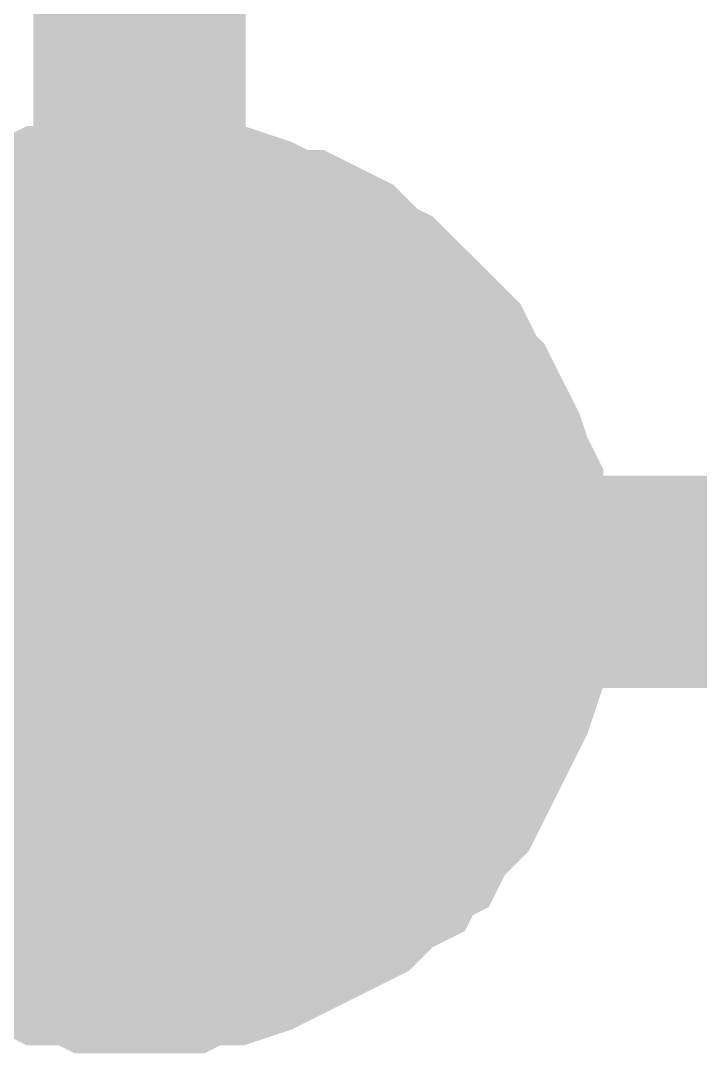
# Model space of a CAD drawing. Header units: inches. Extents: x 0 to 22.3, y 0 to 15.7.
# Drawn here: x 3.9934 to 4.0312, y 3.874 to 3.9315 of the extents above; entities that cross this region are included whole.
import ezdxf

# ---------------------------------------------------------------- set-up
doc = ezdxf.new("R2010")
doc.units = ezdxf.units.IN
doc.header["$MEASUREMENT"] = 0
doc.layers.add('Sheet', color=255, linetype='Continuous')

msp = doc.modelspace()

# ---------------------------------------------------------------- linework, layer by layer
at = {"layer": 'Sheet'}
for points in [[(3.230423, 3.900248, 0.0118, 0.0118, 0), (4.000014, 3.900248, 0.0118, 0.0118, 0), (4.000014, 4.000141, 0.0118, 0.0118, 0)], [(3.987195, 3.915718, 0.0118, 0.0118, 0), (3.988079, 3.91616, 0.0118, 0.0118, 0), (3.988963, 3.916602, 0.0118, 0.0118, 0), (3.989847, 3.917486, 0.0118, 0.0118, 0), (3.990289, 3.917928, 0.0118, 0.0118, 0), (3.991173, 3.91837, 0.0118, 0.0118, 0), (3.992057, 3.91837, 0.0118, 0.0118, 0), (3.992941, 3.918812, 0.0118, 0.0118, 0), (3.994267, 3.919254, 0.0118, 0.0118, 0), (3.995151, 3.919696, 0.0118, 0.0118, 0), (3.996036, 3.919696, 0.0118, 0.0118, 0), (3.99692, 3.919696, 0.0118, 0.0118, 0), (3.997804, 3.920138, 0.0118, 0.0118, 0), (3.99913, 3.920138, 0.0118, 0.0118, 0), (4.000014, 3.920138, 0.0118, 0.0118, 0)], [(3.987195, 3.915718, 0.0118, 0.0118, 0), (3.988079, 3.91616, 0.0118, 0.0118, 0), (3.988963, 3.916602, 0.0118, 0.0118, 0), (3.989847, 3.917486, 0.0118, 0.0118, 0), (3.990289, 3.917928, 0.0118, 0.0118, 0), (3.991173, 3.91837, 0.0118, 0.0118, 0), (3.992057, 3.91837, 0.0118, 0.0118, 0), (3.992941, 3.918812, 0.0118, 0.0118, 0), (3.994267, 3.919254, 0.0118, 0.0118, 0), (3.995151, 3.919696, 0.0118, 0.0118, 0), (3.996036, 3.919696, 0.0118, 0.0118, 0), (3.99692, 3.919696, 0.0118, 0.0118, 0), (3.997804, 3.920138, 0.0118, 0.0118, 0), (3.99913, 3.920138, 0.0118, 0.0118, 0), (4.000014, 3.920138, 0.0118, 0.0118, 0)], [(3.987195, 3.915718, 0.0118, 0.0118, 0), (3.988079, 3.91616, 0.0118, 0.0118, 0), (3.988963, 3.916602, 0.0118, 0.0118, 0), (3.989847, 3.917486, 0.0118, 0.0118, 0), (3.990289, 3.917928, 0.0118, 0.0118, 0), (3.991173, 3.91837, 0.0118, 0.0118, 0), (3.992057, 3.91837, 0.0118, 0.0118, 0), (3.992941, 3.918812, 0.0118, 0.0118, 0), (3.994267, 3.919254, 0.0118, 0.0118, 0), (3.995151, 3.919696, 0.0118, 0.0118, 0), (3.996036, 3.919696, 0.0118, 0.0118, 0), (3.99692, 3.919696, 0.0118, 0.0118, 0), (3.997804, 3.920138, 0.0118, 0.0118, 0), (3.99913, 3.920138, 0.0118, 0.0118, 0), (4.000014, 3.920138, 0.0118, 0.0118, 0)], [(3.987195, 3.915718, 0.0118, 0.0118, 0), (3.988079, 3.91616, 0.0118, 0.0118, 0), (3.988963, 3.916602, 0.0118, 0.0118, 0), (3.989847, 3.917486, 0.0118, 0.0118, 0), (3.990289, 3.917928, 0.0118, 0.0118, 0), (3.991173, 3.91837, 0.0118, 0.0118, 0), (3.992057, 3.91837, 0.0118, 0.0118, 0), (3.992941, 3.918812, 0.0118, 0.0118, 0), (3.994267, 3.919254, 0.0118, 0.0118, 0), (3.995151, 3.919696, 0.0118, 0.0118, 0), (3.996036, 3.919696, 0.0118, 0.0118, 0), (3.99692, 3.919696, 0.0118, 0.0118, 0), (3.997804, 3.920138, 0.0118, 0.0118, 0), (3.99913, 3.920138, 0.0118, 0.0118, 0), (4.000014, 3.920138, 0.0118, 0.0118, 0)], [(4.000014, 3.920138, 0.0118, 0.0118, 0), (4.000014, 3.920138, 0.0118, 0.0118, 0)], [(4.000014, 3.920138, 0.0118, 0.0118, 0), (4.000898, 3.920138, 0.0118, 0.0118, 0), (4.002224, 3.920138, 0.0118, 0.0118, 0), (4.003108, 3.919696, 0.0118, 0.0118, 0), (4.003992, 3.919696, 0.0118, 0.0118, 0), (4.004876, 3.919696, 0.0118, 0.0118, 0), (4.006202, 3.919254, 0.0118, 0.0118, 0), (4.007087, 3.918812, 0.0118, 0.0118, 0), (4.007971, 3.91837, 0.0118, 0.0118, 0), (4.008855, 3.91837, 0.0118, 0.0118, 0), (4.009739, 3.917928, 0.0118, 0.0118, 0), (4.010623, 3.917486, 0.0118, 0.0118, 0), (4.011507, 3.916602, 0.0118, 0.0118, 0), (4.011949, 3.91616, 0.0118, 0.0118, 0), (4.012833, 3.915718, 0.0118, 0.0118, 0), (4.013717, 3.914834, 0.0118, 0.0118, 0), (4.014159, 3.914392, 0.0118, 0.0118, 0), (4.015043, 3.913508, 0.0118, 0.0118, 0), (4.015485, 3.913066, 0.0118, 0.0118, 0), (4.016369, 3.912182, 0.0118, 0.0118, 0), (4.016811, 3.911298, 0.0118, 0.0118, 0), (4.017253, 3.910414, 0.0118, 0.0118, 0), (4.017695, 3.909972, 0.0118, 0.0118, 0), (4.018137, 3.909088, 0.0118, 0.0118, 0), (4.01858, 3.908204, 0.0118, 0.0118, 0), (4.019022, 3.90732, 0.0118, 0.0118, 0), (4.019464, 3.905994, 0.0118, 0.0118, 0), (4.019906, 3.90511, 0.0118, 0.0118, 0), (4.019906, 3.904226, 0.0118, 0.0118, 0), (4.019906, 3.903342, 0.0118, 0.0118, 0), (4.020348, 3.902458, 0.0118, 0.0118, 0), (4.020348, 3.901132, 0.0118, 0.0118, 0), (4.020348, 3.900248, 0.0118, 0.0118, 0)], [(4.000014, 3.920138, 0.0118, 0.0118, 0), (4.000014, 3.920138, 0.0118, 0.0118, 0)], [(4.000014, 3.920138, 0.0118, 0.0118, 0), (4.000898, 3.920138, 0.0118, 0.0118, 0), (4.002224, 3.920138, 0.0118, 0.0118, 0), (4.003108, 3.919696, 0.0118, 0.0118, 0), (4.003992, 3.919696, 0.0118, 0.0118, 0), (4.004876, 3.919696, 0.0118, 0.0118, 0), (4.006202, 3.919254, 0.0118, 0.0118, 0), (4.007087, 3.918812, 0.0118, 0.0118, 0), (4.007971, 3.91837, 0.0118, 0.0118, 0), (4.008855, 3.91837, 0.0118, 0.0118, 0), (4.009739, 3.917928, 0.0118, 0.0118, 0), (4.010623, 3.917486, 0.0118, 0.0118, 0), (4.011507, 3.916602, 0.0118, 0.0118, 0), (4.011949, 3.91616, 0.0118, 0.0118, 0), (4.012833, 3.915718, 0.0118, 0.0118, 0), (4.013717, 3.914834, 0.0118, 0.0118, 0), (4.014159, 3.914392, 0.0118, 0.0118, 0), (4.015043, 3.913508, 0.0118, 0.0118, 0), (4.015485, 3.913066, 0.0118, 0.0118, 0), (4.016369, 3.912182, 0.0118, 0.0118, 0), (4.016811, 3.911298, 0.0118, 0.0118, 0), (4.017253, 3.910414, 0.0118, 0.0118, 0), (4.017695, 3.909972, 0.0118, 0.0118, 0), (4.018137, 3.909088, 0.0118, 0.0118, 0), (4.01858, 3.908204, 0.0118, 0.0118, 0), (4.019022, 3.90732, 0.0118, 0.0118, 0), (4.019464, 3.905994, 0.0118, 0.0118, 0), (4.019906, 3.90511, 0.0118, 0.0118, 0), (4.019906, 3.904226, 0.0118, 0.0118, 0), (4.019906, 3.903342, 0.0118, 0.0118, 0), (4.020348, 3.902458, 0.0118, 0.0118, 0), (4.020348, 3.901132, 0.0118, 0.0118, 0), (4.020348, 3.900248, 0.0118, 0.0118, 0)], [(4.000014, 3.920138, 0.0118, 0.0118, 0), (4.000014, 3.920138, 0.0118, 0.0118, 0)], [(4.000014, 3.920138, 0.0118, 0.0118, 0), (4.000898, 3.920138, 0.0118, 0.0118, 0), (4.002224, 3.920138, 0.0118, 0.0118, 0), (4.003108, 3.919696, 0.0118, 0.0118, 0), (4.003992, 3.919696, 0.0118, 0.0118, 0), (4.004876, 3.919696, 0.0118, 0.0118, 0), (4.006202, 3.919254, 0.0118, 0.0118, 0), (4.007087, 3.918812, 0.0118, 0.0118, 0), (4.007971, 3.91837, 0.0118, 0.0118, 0), (4.008855, 3.91837, 0.0118, 0.0118, 0), (4.009739, 3.917928, 0.0118, 0.0118, 0), (4.010623, 3.917486, 0.0118, 0.0118, 0), (4.011507, 3.916602, 0.0118, 0.0118, 0), (4.011949, 3.91616, 0.0118, 0.0118, 0), (4.012833, 3.915718, 0.0118, 0.0118, 0), (4.013717, 3.914834, 0.0118, 0.0118, 0), (4.014159, 3.914392, 0.0118, 0.0118, 0), (4.015043, 3.913508, 0.0118, 0.0118, 0), (4.015485, 3.913066, 0.0118, 0.0118, 0), (4.016369, 3.912182, 0.0118, 0.0118, 0), (4.016811, 3.911298, 0.0118, 0.0118, 0), (4.017253, 3.910414, 0.0118, 0.0118, 0), (4.017695, 3.909972, 0.0118, 0.0118, 0), (4.018137, 3.909088, 0.0118, 0.0118, 0), (4.01858, 3.908204, 0.0118, 0.0118, 0), (4.019022, 3.90732, 0.0118, 0.0118, 0), (4.019464, 3.905994, 0.0118, 0.0118, 0), (4.019906, 3.90511, 0.0118, 0.0118, 0), (4.019906, 3.904226, 0.0118, 0.0118, 0), (4.019906, 3.903342, 0.0118, 0.0118, 0), (4.020348, 3.902458, 0.0118, 0.0118, 0), (4.020348, 3.901132, 0.0118, 0.0118, 0), (4.020348, 3.900248, 0.0118, 0.0118, 0)], [(4.000014, 3.920138, 0.0118, 0.0118, 0), (4.000014, 3.920138, 0.0118, 0.0118, 0)], [(4.000014, 3.920138, 0.0118, 0.0118, 0), (4.000898, 3.920138, 0.0118, 0.0118, 0), (4.002224, 3.920138, 0.0118, 0.0118, 0), (4.003108, 3.919696, 0.0118, 0.0118, 0), (4.003992, 3.919696, 0.0118, 0.0118, 0), (4.004876, 3.919696, 0.0118, 0.0118, 0), (4.006202, 3.919254, 0.0118, 0.0118, 0), (4.007087, 3.918812, 0.0118, 0.0118, 0), (4.007971, 3.91837, 0.0118, 0.0118, 0), (4.008855, 3.91837, 0.0118, 0.0118, 0), (4.009739, 3.917928, 0.0118, 0.0118, 0), (4.010623, 3.917486, 0.0118, 0.0118, 0), (4.011507, 3.916602, 0.0118, 0.0118, 0), (4.011949, 3.91616, 0.0118, 0.0118, 0), (4.012833, 3.915718, 0.0118, 0.0118, 0), (4.013717, 3.914834, 0.0118, 0.0118, 0), (4.014159, 3.914392, 0.0118, 0.0118, 0), (4.015043, 3.913508, 0.0118, 0.0118, 0), (4.015485, 3.913066, 0.0118, 0.0118, 0), (4.016369, 3.912182, 0.0118, 0.0118, 0), (4.016811, 3.911298, 0.0118, 0.0118, 0), (4.017253, 3.910414, 0.0118, 0.0118, 0), (4.017695, 3.909972, 0.0118, 0.0118, 0), (4.018137, 3.909088, 0.0118, 0.0118, 0), (4.01858, 3.908204, 0.0118, 0.0118, 0), (4.019022, 3.90732, 0.0118, 0.0118, 0), (4.019464, 3.905994, 0.0118, 0.0118, 0), (4.019906, 3.90511, 0.0118, 0.0118, 0), (4.019906, 3.904226, 0.0118, 0.0118, 0), (4.019906, 3.903342, 0.0118, 0.0118, 0), (4.020348, 3.902458, 0.0118, 0.0118, 0), (4.020348, 3.901132, 0.0118, 0.0118, 0), (4.020348, 3.900248, 0.0118, 0.0118, 0)], [(3.991173, 3.91837, 0.0039, 0.0039, 0), (3.992057, 3.91837, 0.0039, 0.0039, 0), (3.992941, 3.918812, 0.0039, 0.0039, 0), (3.994267, 3.919254, 0.0039, 0.0039, 0), (3.995151, 3.919696, 0.0039, 0.0039, 0), (3.996036, 3.919696, 0.0039, 0.0039, 0), (3.99692, 3.919696, 0.0039, 0.0039, 0), (3.997804, 3.920138, 0.0039, 0.0039, 0), (3.99913, 3.920138, 0.0039, 0.0039, 0), (4.000014, 3.920138, 0.0039, 0.0039, 0)], [(3.991173, 3.91837, 0.0039, 0.0039, 0), (3.992057, 3.91837, 0.0039, 0.0039, 0), (3.992941, 3.918812, 0.0039, 0.0039, 0), (3.994267, 3.919254, 0.0039, 0.0039, 0), (3.995151, 3.919696, 0.0039, 0.0039, 0), (3.996036, 3.919696, 0.0039, 0.0039, 0), (3.99692, 3.919696, 0.0039, 0.0039, 0), (3.997804, 3.920138, 0.0039, 0.0039, 0), (3.99913, 3.920138, 0.0039, 0.0039, 0), (4.000014, 3.920138, 0.0039, 0.0039, 0)], [(3.991173, 3.91837, 0.0039, 0.0039, 0), (3.992057, 3.91837, 0.0039, 0.0039, 0), (3.992941, 3.918812, 0.0039, 0.0039, 0), (3.994267, 3.919254, 0.0039, 0.0039, 0), (3.995151, 3.919696, 0.0039, 0.0039, 0), (3.996036, 3.919696, 0.0039, 0.0039, 0), (3.99692, 3.919696, 0.0039, 0.0039, 0), (3.997804, 3.920138, 0.0039, 0.0039, 0), (3.99913, 3.920138, 0.0039, 0.0039, 0), (4.000014, 3.920138, 0.0039, 0.0039, 0)], [(3.991173, 3.91837, 0.0039, 0.0039, 0), (3.992057, 3.91837, 0.0039, 0.0039, 0), (3.992941, 3.918812, 0.0039, 0.0039, 0), (3.994267, 3.919254, 0.0039, 0.0039, 0), (3.995151, 3.919696, 0.0039, 0.0039, 0), (3.996036, 3.919696, 0.0039, 0.0039, 0), (3.99692, 3.919696, 0.0039, 0.0039, 0), (3.997804, 3.920138, 0.0039, 0.0039, 0), (3.99913, 3.920138, 0.0039, 0.0039, 0), (4.000014, 3.920138, 0.0039, 0.0039, 0)], [(4.000014, 3.920138, 0.0039, 0.0039, 0), (4.000014, 3.920138, 0.0039, 0.0039, 0)], [(4.000014, 3.920138, 0.0039, 0.0039, 0), (4.000898, 3.920138, 0.0039, 0.0039, 0), (4.002224, 3.920138, 0.0039, 0.0039, 0), (4.003108, 3.919696, 0.0039, 0.0039, 0), (4.003992, 3.919696, 0.0039, 0.0039, 0), (4.004876, 3.919696, 0.0039, 0.0039, 0), (4.006202, 3.919254, 0.0039, 0.0039, 0), (4.007087, 3.918812, 0.0039, 0.0039, 0), (4.007971, 3.91837, 0.0039, 0.0039, 0), (4.008855, 3.91837, 0.0039, 0.0039, 0), (4.009739, 3.917928, 0.0039, 0.0039, 0), (4.010623, 3.917486, 0.0039, 0.0039, 0), (4.011507, 3.916602, 0.0039, 0.0039, 0), (4.011949, 3.91616, 0.0039, 0.0039, 0), (4.012833, 3.915718, 0.0039, 0.0039, 0), (4.013717, 3.914834, 0.0039, 0.0039, 0), (4.014159, 3.914392, 0.0039, 0.0039, 0), (4.015043, 3.913508, 0.0039, 0.0039, 0), (4.015485, 3.913066, 0.0039, 0.0039, 0), (4.016369, 3.912182, 0.0039, 0.0039, 0), (4.016811, 3.911298, 0.0039, 0.0039, 0), (4.017253, 3.910414, 0.0039, 0.0039, 0), (4.017695, 3.909972, 0.0039, 0.0039, 0), (4.018137, 3.909088, 0.0039, 0.0039, 0), (4.01858, 3.908204, 0.0039, 0.0039, 0), (4.019022, 3.90732, 0.0039, 0.0039, 0), (4.019464, 3.905994, 0.0039, 0.0039, 0), (4.019906, 3.90511, 0.0039, 0.0039, 0), (4.019906, 3.904226, 0.0039, 0.0039, 0), (4.019906, 3.903342, 0.0039, 0.0039, 0), (4.020348, 3.902458, 0.0039, 0.0039, 0), (4.020348, 3.901132, 0.0039, 0.0039, 0), (4.020348, 3.900248, 0.0039, 0.0039, 0)], [(4.000014, 3.920138, 0.0039, 0.0039, 0), (4.000014, 3.920138, 0.0039, 0.0039, 0)], [(4.000014, 3.920138, 0.0039, 0.0039, 0), (4.000898, 3.920138, 0.0039, 0.0039, 0), (4.002224, 3.920138, 0.0039, 0.0039, 0), (4.003108, 3.919696, 0.0039, 0.0039, 0), (4.003992, 3.919696, 0.0039, 0.0039, 0), (4.004876, 3.919696, 0.0039, 0.0039, 0), (4.006202, 3.919254, 0.0039, 0.0039, 0), (4.007087, 3.918812, 0.0039, 0.0039, 0), (4.007971, 3.91837, 0.0039, 0.0039, 0), (4.008855, 3.91837, 0.0039, 0.0039, 0), (4.009739, 3.917928, 0.0039, 0.0039, 0), (4.010623, 3.917486, 0.0039, 0.0039, 0), (4.011507, 3.916602, 0.0039, 0.0039, 0), (4.011949, 3.91616, 0.0039, 0.0039, 0), (4.012833, 3.915718, 0.0039, 0.0039, 0), (4.013717, 3.914834, 0.0039, 0.0039, 0), (4.014159, 3.914392, 0.0039, 0.0039, 0), (4.015043, 3.913508, 0.0039, 0.0039, 0), (4.015485, 3.913066, 0.0039, 0.0039, 0), (4.016369, 3.912182, 0.0039, 0.0039, 0), (4.016811, 3.911298, 0.0039, 0.0039, 0), (4.017253, 3.910414, 0.0039, 0.0039, 0), (4.017695, 3.909972, 0.0039, 0.0039, 0), (4.018137, 3.909088, 0.0039, 0.0039, 0), (4.01858, 3.908204, 0.0039, 0.0039, 0), (4.019022, 3.90732, 0.0039, 0.0039, 0), (4.019464, 3.905994, 0.0039, 0.0039, 0), (4.019906, 3.90511, 0.0039, 0.0039, 0), (4.019906, 3.904226, 0.0039, 0.0039, 0), (4.019906, 3.903342, 0.0039, 0.0039, 0), (4.020348, 3.902458, 0.0039, 0.0039, 0), (4.020348, 3.901132, 0.0039, 0.0039, 0), (4.020348, 3.900248, 0.0039, 0.0039, 0)], [(4.000014, 3.920138, 0.0039, 0.0039, 0), (4.000014, 3.920138, 0.0039, 0.0039, 0)], [(4.000014, 3.920138, 0.0039, 0.0039, 0), (4.000898, 3.920138, 0.0039, 0.0039, 0), (4.002224, 3.920138, 0.0039, 0.0039, 0), (4.003108, 3.919696, 0.0039, 0.0039, 0), (4.003992, 3.919696, 0.0039, 0.0039, 0), (4.004876, 3.919696, 0.0039, 0.0039, 0), (4.006202, 3.919254, 0.0039, 0.0039, 0), (4.007087, 3.918812, 0.0039, 0.0039, 0), (4.007971, 3.91837, 0.0039, 0.0039, 0), (4.008855, 3.91837, 0.0039, 0.0039, 0), (4.009739, 3.917928, 0.0039, 0.0039, 0), (4.010623, 3.917486, 0.0039, 0.0039, 0), (4.011507, 3.916602, 0.0039, 0.0039, 0), (4.011949, 3.91616, 0.0039, 0.0039, 0), (4.012833, 3.915718, 0.0039, 0.0039, 0), (4.013717, 3.914834, 0.0039, 0.0039, 0), (4.014159, 3.914392, 0.0039, 0.0039, 0), (4.015043, 3.913508, 0.0039, 0.0039, 0), (4.015485, 3.913066, 0.0039, 0.0039, 0), (4.016369, 3.912182, 0.0039, 0.0039, 0), (4.016811, 3.911298, 0.0039, 0.0039, 0), (4.017253, 3.910414, 0.0039, 0.0039, 0), (4.017695, 3.909972, 0.0039, 0.0039, 0), (4.018137, 3.909088, 0.0039, 0.0039, 0), (4.01858, 3.908204, 0.0039, 0.0039, 0), (4.019022, 3.90732, 0.0039, 0.0039, 0), (4.019464, 3.905994, 0.0039, 0.0039, 0), (4.019906, 3.90511, 0.0039, 0.0039, 0), (4.019906, 3.904226, 0.0039, 0.0039, 0), (4.019906, 3.903342, 0.0039, 0.0039, 0), (4.020348, 3.902458, 0.0039, 0.0039, 0), (4.020348, 3.901132, 0.0039, 0.0039, 0), (4.020348, 3.900248, 0.0039, 0.0039, 0)], [(4.000014, 3.920138, 0.0039, 0.0039, 0), (4.000014, 3.920138, 0.0039, 0.0039, 0)], [(4.000014, 3.920138, 0.0039, 0.0039, 0), (4.000898, 3.920138, 0.0039, 0.0039, 0), (4.002224, 3.920138, 0.0039, 0.0039, 0), (4.003108, 3.919696, 0.0039, 0.0039, 0), (4.003992, 3.919696, 0.0039, 0.0039, 0), (4.004876, 3.919696, 0.0039, 0.0039, 0), (4.006202, 3.919254, 0.0039, 0.0039, 0), (4.007087, 3.918812, 0.0039, 0.0039, 0), (4.007971, 3.91837, 0.0039, 0.0039, 0), (4.008855, 3.91837, 0.0039, 0.0039, 0), (4.009739, 3.917928, 0.0039, 0.0039, 0), (4.010623, 3.917486, 0.0039, 0.0039, 0), (4.011507, 3.916602, 0.0039, 0.0039, 0), (4.011949, 3.91616, 0.0039, 0.0039, 0), (4.012833, 3.915718, 0.0039, 0.0039, 0), (4.013717, 3.914834, 0.0039, 0.0039, 0), (4.014159, 3.914392, 0.0039, 0.0039, 0), (4.015043, 3.913508, 0.0039, 0.0039, 0), (4.015485, 3.913066, 0.0039, 0.0039, 0), (4.016369, 3.912182, 0.0039, 0.0039, 0), (4.016811, 3.911298, 0.0039, 0.0039, 0), (4.017253, 3.910414, 0.0039, 0.0039, 0), (4.017695, 3.909972, 0.0039, 0.0039, 0), (4.018137, 3.909088, 0.0039, 0.0039, 0), (4.01858, 3.908204, 0.0039, 0.0039, 0), (4.019022, 3.90732, 0.0039, 0.0039, 0), (4.019464, 3.905994, 0.0039, 0.0039, 0), (4.019906, 3.90511, 0.0039, 0.0039, 0), (4.019906, 3.904226, 0.0039, 0.0039, 0), (4.019906, 3.903342, 0.0039, 0.0039, 0), (4.020348, 3.902458, 0.0039, 0.0039, 0), (4.020348, 3.901132, 0.0039, 0.0039, 0), (4.020348, 3.900248, 0.0039, 0.0039, 0)], [(4.020348, 3.900248, 0.0118, 0.0118, 0), (4.020348, 3.899364, 0.0118, 0.0118, 0), (4.020348, 3.898038, 0.0118, 0.0118, 0), (4.019906, 3.897154, 0.0118, 0.0118, 0), (4.019906, 3.89627, 0.0118, 0.0118, 0), (4.019906, 3.895386, 0.0118, 0.0118, 0), (4.019464, 3.89406, 0.0118, 0.0118, 0), (4.019022, 3.893176, 0.0118, 0.0118, 0), (4.01858, 3.892292, 0.0118, 0.0118, 0), (4.018137, 3.891408, 0.0118, 0.0118, 0), (4.017695, 3.890524, 0.0118, 0.0118, 0), (4.017253, 3.88964, 0.0118, 0.0118, 0), (4.016811, 3.888756, 0.0118, 0.0118, 0), (4.016369, 3.888314, 0.0118, 0.0118, 0), (4.015485, 3.88743, 0.0118, 0.0118, 0), (4.015043, 3.886546, 0.0118, 0.0118, 0), (4.014159, 3.886104, 0.0118, 0.0118, 0), (4.013717, 3.88522, 0.0118, 0.0118, 0), (4.012833, 3.884778, 0.0118, 0.0118, 0), (4.011949, 3.883894, 0.0118, 0.0118, 0), (4.011507, 3.883452, 0.0118, 0.0118, 0), (4.010623, 3.88301, 0.0118, 0.0118, 0), (4.009739, 3.882568, 0.0118, 0.0118, 0), (4.008855, 3.882126, 0.0118, 0.0118, 0), (4.007971, 3.881684, 0.0118, 0.0118, 0), (4.007087, 3.881242, 0.0118, 0.0118, 0), (4.006202, 3.8808, 0.0118, 0.0118, 0), (4.004876, 3.880358, 0.0118, 0.0118, 0), (4.003992, 3.880358, 0.0118, 0.0118, 0), (4.003108, 3.880358, 0.0118, 0.0118, 0), (4.002224, 3.879916, 0.0118, 0.0118, 0), (4.000898, 3.879916, 0.0118, 0.0118, 0), (4.000014, 3.879916, 0.0118, 0.0118, 0)], [(4.000014, 3.900248, 0.0118, 0.0118, 0), (4.170199, 3.900248, 0.0118, 0.0118, 0)], [(4.020348, 3.900248, 0.0118, 0.0118, 0), (4.020348, 3.899364, 0.0118, 0.0118, 0), (4.020348, 3.898038, 0.0118, 0.0118, 0), (4.019906, 3.897154, 0.0118, 0.0118, 0), (4.019906, 3.89627, 0.0118, 0.0118, 0), (4.019906, 3.895386, 0.0118, 0.0118, 0), (4.019464, 3.89406, 0.0118, 0.0118, 0), (4.019022, 3.893176, 0.0118, 0.0118, 0), (4.01858, 3.892292, 0.0118, 0.0118, 0), (4.018137, 3.891408, 0.0118, 0.0118, 0), (4.017695, 3.890524, 0.0118, 0.0118, 0), (4.017253, 3.88964, 0.0118, 0.0118, 0), (4.016811, 3.888756, 0.0118, 0.0118, 0), (4.016369, 3.888314, 0.0118, 0.0118, 0), (4.015485, 3.88743, 0.0118, 0.0118, 0), (4.015043, 3.886546, 0.0118, 0.0118, 0), (4.014159, 3.886104, 0.0118, 0.0118, 0), (4.013717, 3.88522, 0.0118, 0.0118, 0), (4.012833, 3.884778, 0.0118, 0.0118, 0), (4.011949, 3.883894, 0.0118, 0.0118, 0), (4.011507, 3.883452, 0.0118, 0.0118, 0), (4.010623, 3.88301, 0.0118, 0.0118, 0), (4.009739, 3.882568, 0.0118, 0.0118, 0), (4.008855, 3.882126, 0.0118, 0.0118, 0), (4.007971, 3.881684, 0.0118, 0.0118, 0), (4.007087, 3.881242, 0.0118, 0.0118, 0), (4.006202, 3.8808, 0.0118, 0.0118, 0), (4.004876, 3.880358, 0.0118, 0.0118, 0), (4.003992, 3.880358, 0.0118, 0.0118, 0), (4.003108, 3.880358, 0.0118, 0.0118, 0), (4.002224, 3.879916, 0.0118, 0.0118, 0), (4.000898, 3.879916, 0.0118, 0.0118, 0), (4.000014, 3.879916, 0.0118, 0.0118, 0)], [(4.020348, 3.900248, 0.0118, 0.0118, 0), (4.020348, 3.899364, 0.0118, 0.0118, 0), (4.020348, 3.898038, 0.0118, 0.0118, 0), (4.019906, 3.897154, 0.0118, 0.0118, 0), (4.019906, 3.89627, 0.0118, 0.0118, 0), (4.019906, 3.895386, 0.0118, 0.0118, 0), (4.019464, 3.89406, 0.0118, 0.0118, 0), (4.019022, 3.893176, 0.0118, 0.0118, 0), (4.01858, 3.892292, 0.0118, 0.0118, 0), (4.018137, 3.891408, 0.0118, 0.0118, 0), (4.017695, 3.890524, 0.0118, 0.0118, 0), (4.017253, 3.88964, 0.0118, 0.0118, 0), (4.016811, 3.888756, 0.0118, 0.0118, 0), (4.016369, 3.888314, 0.0118, 0.0118, 0), (4.015485, 3.88743, 0.0118, 0.0118, 0), (4.015043, 3.886546, 0.0118, 0.0118, 0), (4.014159, 3.886104, 0.0118, 0.0118, 0), (4.013717, 3.88522, 0.0118, 0.0118, 0), (4.012833, 3.884778, 0.0118, 0.0118, 0), (4.011949, 3.883894, 0.0118, 0.0118, 0), (4.011507, 3.883452, 0.0118, 0.0118, 0), (4.010623, 3.88301, 0.0118, 0.0118, 0), (4.009739, 3.882568, 0.0118, 0.0118, 0), (4.008855, 3.882126, 0.0118, 0.0118, 0), (4.007971, 3.881684, 0.0118, 0.0118, 0), (4.007087, 3.881242, 0.0118, 0.0118, 0), (4.006202, 3.8808, 0.0118, 0.0118, 0), (4.004876, 3.880358, 0.0118, 0.0118, 0), (4.003992, 3.880358, 0.0118, 0.0118, 0), (4.003108, 3.880358, 0.0118, 0.0118, 0), (4.002224, 3.879916, 0.0118, 0.0118, 0), (4.000898, 3.879916, 0.0118, 0.0118, 0), (4.000014, 3.879916, 0.0118, 0.0118, 0)], [(4.020348, 3.900248, 0.0118, 0.0118, 0), (4.020348, 3.899364, 0.0118, 0.0118, 0), (4.020348, 3.898038, 0.0118, 0.0118, 0), (4.019906, 3.897154, 0.0118, 0.0118, 0), (4.019906, 3.89627, 0.0118, 0.0118, 0), (4.019906, 3.895386, 0.0118, 0.0118, 0), (4.019464, 3.89406, 0.0118, 0.0118, 0), (4.019022, 3.893176, 0.0118, 0.0118, 0), (4.01858, 3.892292, 0.0118, 0.0118, 0), (4.018137, 3.891408, 0.0118, 0.0118, 0), (4.017695, 3.890524, 0.0118, 0.0118, 0), (4.017253, 3.88964, 0.0118, 0.0118, 0), (4.016811, 3.888756, 0.0118, 0.0118, 0), (4.016369, 3.888314, 0.0118, 0.0118, 0), (4.015485, 3.88743, 0.0118, 0.0118, 0), (4.015043, 3.886546, 0.0118, 0.0118, 0), (4.014159, 3.886104, 0.0118, 0.0118, 0), (4.013717, 3.88522, 0.0118, 0.0118, 0), (4.012833, 3.884778, 0.0118, 0.0118, 0), (4.011949, 3.883894, 0.0118, 0.0118, 0), (4.011507, 3.883452, 0.0118, 0.0118, 0), (4.010623, 3.88301, 0.0118, 0.0118, 0), (4.009739, 3.882568, 0.0118, 0.0118, 0), (4.008855, 3.882126, 0.0118, 0.0118, 0), (4.007971, 3.881684, 0.0118, 0.0118, 0), (4.007087, 3.881242, 0.0118, 0.0118, 0), (4.006202, 3.8808, 0.0118, 0.0118, 0), (4.004876, 3.880358, 0.0118, 0.0118, 0), (4.003992, 3.880358, 0.0118, 0.0118, 0), (4.003108, 3.880358, 0.0118, 0.0118, 0), (4.002224, 3.879916, 0.0118, 0.0118, 0), (4.000898, 3.879916, 0.0118, 0.0118, 0), (4.000014, 3.879916, 0.0118, 0.0118, 0)], [(4.020348, 3.900248, 0.0118, 0.0118, 0), (4.020348, 3.900248, 0.0118, 0.0118, 0), (4.020348, 3.900248, 0.0118, 0.0118, 0), (4.020348, 3.900248, 0.0118, 0.0118, 0), (4.020348, 3.900248, 0.0118, 0.0118, 0), (4.020348, 3.900248, 0.0118, 0.0118, 0), (4.020348, 3.900248, 0.0118, 0.0118, 0), (4.020348, 3.900248, 0.0118, 0.0118, 0), (4.020348, 3.900248, 0.0118, 0.0118, 0), (4.020348, 3.900248, 0.0118, 0.0118, 0), (4.020348, 3.900248, 0.0118, 0.0118, 0), (4.020348, 3.900248, 0.0118, 0.0118, 0), (4.020348, 3.900248, 0.0118, 0.0118, 0), (4.020348, 3.900248, 0.0118, 0.0118, 0), (4.020348, 3.900248, 0.0118, 0.0118, 0), (4.020348, 3.900248, 0.0118, 0.0118, 0), (4.020348, 3.900248, 0.0118, 0.0118, 0), (4.020348, 3.900248, 0.0118, 0.0118, 0), (4.020348, 3.900248, 0.0118, 0.0118, 0), (4.020348, 3.900248, 0.0118, 0.0118, 0), (4.020348, 3.900248, 0.0118, 0.0118, 0), (4.020348, 3.900248, 0.0118, 0.0118, 0), (4.020348, 3.900248, 0.0118, 0.0118, 0), (4.020348, 3.900248, 0.0118, 0.0118, 0), (4.020348, 3.900248, 0.0118, 0.0118, 0), (4.020348, 3.900248, 0.0118, 0.0118, 0), (4.020348, 3.900248, 0.0118, 0.0118, 0), (4.020348, 3.900248, 0.0118, 0.0118, 0), (4.020348, 3.900248, 0.0118, 0.0118, 0), (4.020348, 3.900248, 0.0118, 0.0118, 0), (4.020348, 3.900248, 0.0118, 0.0118, 0), (4.020348, 3.900248, 0.0118, 0.0118, 0), (4.020348, 3.900248, 0.0118, 0.0118, 0)], [(4.020348, 3.900248, 0.0118, 0.0118, 0), (4.020348, 3.900248, 0.0118, 0.0118, 0)], [(4.020348, 3.900248, 0.0118, 0.0118, 0), (4.020348, 3.900248, 0.0118, 0.0118, 0), (4.020348, 3.900248, 0.0118, 0.0118, 0), (4.020348, 3.900248, 0.0118, 0.0118, 0), (4.020348, 3.900248, 0.0118, 0.0118, 0), (4.020348, 3.900248, 0.0118, 0.0118, 0), (4.020348, 3.900248, 0.0118, 0.0118, 0), (4.020348, 3.900248, 0.0118, 0.0118, 0), (4.020348, 3.900248, 0.0118, 0.0118, 0), (4.020348, 3.900248, 0.0118, 0.0118, 0), (4.020348, 3.900248, 0.0118, 0.0118, 0), (4.020348, 3.900248, 0.0118, 0.0118, 0), (4.020348, 3.900248, 0.0118, 0.0118, 0), (4.020348, 3.900248, 0.0118, 0.0118, 0), (4.020348, 3.900248, 0.0118, 0.0118, 0), (4.020348, 3.900248, 0.0118, 0.0118, 0), (4.020348, 3.900248, 0.0118, 0.0118, 0), (4.020348, 3.900248, 0.0118, 0.0118, 0), (4.020348, 3.900248, 0.0118, 0.0118, 0), (4.020348, 3.900248, 0.0118, 0.0118, 0), (4.020348, 3.900248, 0.0118, 0.0118, 0), (4.020348, 3.900248, 0.0118, 0.0118, 0), (4.020348, 3.900248, 0.0118, 0.0118, 0), (4.020348, 3.900248, 0.0118, 0.0118, 0), (4.020348, 3.900248, 0.0118, 0.0118, 0), (4.020348, 3.900248, 0.0118, 0.0118, 0), (4.020348, 3.900248, 0.0118, 0.0118, 0), (4.020348, 3.900248, 0.0118, 0.0118, 0), (4.020348, 3.900248, 0.0118, 0.0118, 0), (4.020348, 3.900248, 0.0118, 0.0118, 0), (4.020348, 3.900248, 0.0118, 0.0118, 0), (4.020348, 3.900248, 0.0118, 0.0118, 0), (4.020348, 3.900248, 0.0118, 0.0118, 0)], [(4.020348, 3.900248, 0.0118, 0.0118, 0), (4.020348, 3.900248, 0.0118, 0.0118, 0)], [(4.020348, 3.900248, 0.0118, 0.0118, 0), (4.020348, 3.900248, 0.0118, 0.0118, 0), (4.020348, 3.900248, 0.0118, 0.0118, 0), (4.020348, 3.900248, 0.0118, 0.0118, 0), (4.020348, 3.900248, 0.0118, 0.0118, 0), (4.020348, 3.900248, 0.0118, 0.0118, 0), (4.020348, 3.900248, 0.0118, 0.0118, 0), (4.020348, 3.900248, 0.0118, 0.0118, 0), (4.020348, 3.900248, 0.0118, 0.0118, 0), (4.020348, 3.900248, 0.0118, 0.0118, 0), (4.020348, 3.900248, 0.0118, 0.0118, 0), (4.020348, 3.900248, 0.0118, 0.0118, 0), (4.020348, 3.900248, 0.0118, 0.0118, 0), (4.020348, 3.900248, 0.0118, 0.0118, 0), (4.020348, 3.900248, 0.0118, 0.0118, 0), (4.020348, 3.900248, 0.0118, 0.0118, 0), (4.020348, 3.900248, 0.0118, 0.0118, 0), (4.020348, 3.900248, 0.0118, 0.0118, 0), (4.020348, 3.900248, 0.0118, 0.0118, 0), (4.020348, 3.900248, 0.0118, 0.0118, 0), (4.020348, 3.900248, 0.0118, 0.0118, 0), (4.020348, 3.900248, 0.0118, 0.0118, 0), (4.020348, 3.900248, 0.0118, 0.0118, 0), (4.020348, 3.900248, 0.0118, 0.0118, 0), (4.020348, 3.900248, 0.0118, 0.0118, 0), (4.020348, 3.900248, 0.0118, 0.0118, 0), (4.020348, 3.900248, 0.0118, 0.0118, 0), (4.020348, 3.900248, 0.0118, 0.0118, 0), (4.020348, 3.900248, 0.0118, 0.0118, 0), (4.020348, 3.900248, 0.0118, 0.0118, 0), (4.020348, 3.900248, 0.0118, 0.0118, 0), (4.020348, 3.900248, 0.0118, 0.0118, 0), (4.020348, 3.900248, 0.0118, 0.0118, 0)], [(4.020348, 3.900248, 0.0118, 0.0118, 0), (4.020348, 3.900248, 0.0118, 0.0118, 0)], [(4.020348, 3.900248, 0.0118, 0.0118, 0), (4.020348, 3.900248, 0.0118, 0.0118, 0), (4.020348, 3.900248, 0.0118, 0.0118, 0), (4.020348, 3.900248, 0.0118, 0.0118, 0), (4.020348, 3.900248, 0.0118, 0.0118, 0), (4.020348, 3.900248, 0.0118, 0.0118, 0), (4.020348, 3.900248, 0.0118, 0.0118, 0), (4.020348, 3.900248, 0.0118, 0.0118, 0), (4.020348, 3.900248, 0.0118, 0.0118, 0), (4.020348, 3.900248, 0.0118, 0.0118, 0), (4.020348, 3.900248, 0.0118, 0.0118, 0), (4.020348, 3.900248, 0.0118, 0.0118, 0), (4.020348, 3.900248, 0.0118, 0.0118, 0), (4.020348, 3.900248, 0.0118, 0.0118, 0), (4.020348, 3.900248, 0.0118, 0.0118, 0), (4.020348, 3.900248, 0.0118, 0.0118, 0), (4.020348, 3.900248, 0.0118, 0.0118, 0), (4.020348, 3.900248, 0.0118, 0.0118, 0), (4.020348, 3.900248, 0.0118, 0.0118, 0), (4.020348, 3.900248, 0.0118, 0.0118, 0), (4.020348, 3.900248, 0.0118, 0.0118, 0), (4.020348, 3.900248, 0.0118, 0.0118, 0), (4.020348, 3.900248, 0.0118, 0.0118, 0), (4.020348, 3.900248, 0.0118, 0.0118, 0), (4.020348, 3.900248, 0.0118, 0.0118, 0), (4.020348, 3.900248, 0.0118, 0.0118, 0), (4.020348, 3.900248, 0.0118, 0.0118, 0), (4.020348, 3.900248, 0.0118, 0.0118, 0), (4.020348, 3.900248, 0.0118, 0.0118, 0), (4.020348, 3.900248, 0.0118, 0.0118, 0), (4.020348, 3.900248, 0.0118, 0.0118, 0), (4.020348, 3.900248, 0.0118, 0.0118, 0), (4.020348, 3.900248, 0.0118, 0.0118, 0)], [(4.020348, 3.900248, 0.0118, 0.0118, 0), (4.020348, 3.900248, 0.0118, 0.0118, 0)], [(4.020348, 3.900248, 0.0039, 0.0039, 0), (4.020348, 3.899364, 0.0039, 0.0039, 0), (4.020348, 3.898038, 0.0039, 0.0039, 0), (4.019906, 3.897154, 0.0039, 0.0039, 0), (4.019906, 3.89627, 0.0039, 0.0039, 0), (4.019906, 3.895386, 0.0039, 0.0039, 0), (4.019464, 3.89406, 0.0039, 0.0039, 0), (4.019022, 3.893176, 0.0039, 0.0039, 0), (4.01858, 3.892292, 0.0039, 0.0039, 0), (4.018137, 3.891408, 0.0039, 0.0039, 0), (4.017695, 3.890524, 0.0039, 0.0039, 0), (4.017253, 3.88964, 0.0039, 0.0039, 0), (4.016811, 3.888756, 0.0039, 0.0039, 0), (4.016369, 3.888314, 0.0039, 0.0039, 0), (4.015485, 3.88743, 0.0039, 0.0039, 0), (4.015043, 3.886546, 0.0039, 0.0039, 0), (4.014159, 3.886104, 0.0039, 0.0039, 0), (4.013717, 3.88522, 0.0039, 0.0039, 0), (4.012833, 3.884778, 0.0039, 0.0039, 0), (4.011949, 3.883894, 0.0039, 0.0039, 0), (4.011507, 3.883452, 0.0039, 0.0039, 0), (4.010623, 3.88301, 0.0039, 0.0039, 0), (4.009739, 3.882568, 0.0039, 0.0039, 0), (4.008855, 3.882126, 0.0039, 0.0039, 0), (4.007971, 3.881684, 0.0039, 0.0039, 0), (4.007087, 3.881242, 0.0039, 0.0039, 0), (4.006202, 3.8808, 0.0039, 0.0039, 0), (4.004876, 3.880358, 0.0039, 0.0039, 0), (4.003992, 3.880358, 0.0039, 0.0039, 0), (4.003108, 3.880358, 0.0039, 0.0039, 0), (4.002224, 3.879916, 0.0039, 0.0039, 0), (4.000898, 3.879916, 0.0039, 0.0039, 0), (4.000014, 3.879916, 0.0039, 0.0039, 0)], [(4.020348, 3.900248, 0.0039, 0.0039, 0), (4.020348, 3.899364, 0.0039, 0.0039, 0), (4.020348, 3.898038, 0.0039, 0.0039, 0), (4.019906, 3.897154, 0.0039, 0.0039, 0), (4.019906, 3.89627, 0.0039, 0.0039, 0), (4.019906, 3.895386, 0.0039, 0.0039, 0), (4.019464, 3.89406, 0.0039, 0.0039, 0), (4.019022, 3.893176, 0.0039, 0.0039, 0), (4.01858, 3.892292, 0.0039, 0.0039, 0), (4.018137, 3.891408, 0.0039, 0.0039, 0), (4.017695, 3.890524, 0.0039, 0.0039, 0), (4.017253, 3.88964, 0.0039, 0.0039, 0), (4.016811, 3.888756, 0.0039, 0.0039, 0), (4.016369, 3.888314, 0.0039, 0.0039, 0), (4.015485, 3.88743, 0.0039, 0.0039, 0), (4.015043, 3.886546, 0.0039, 0.0039, 0), (4.014159, 3.886104, 0.0039, 0.0039, 0), (4.013717, 3.88522, 0.0039, 0.0039, 0), (4.012833, 3.884778, 0.0039, 0.0039, 0), (4.011949, 3.883894, 0.0039, 0.0039, 0), (4.011507, 3.883452, 0.0039, 0.0039, 0), (4.010623, 3.88301, 0.0039, 0.0039, 0), (4.009739, 3.882568, 0.0039, 0.0039, 0), (4.008855, 3.882126, 0.0039, 0.0039, 0), (4.007971, 3.881684, 0.0039, 0.0039, 0), (4.007087, 3.881242, 0.0039, 0.0039, 0), (4.006202, 3.8808, 0.0039, 0.0039, 0), (4.004876, 3.880358, 0.0039, 0.0039, 0), (4.003992, 3.880358, 0.0039, 0.0039, 0), (4.003108, 3.880358, 0.0039, 0.0039, 0), (4.002224, 3.879916, 0.0039, 0.0039, 0), (4.000898, 3.879916, 0.0039, 0.0039, 0), (4.000014, 3.879916, 0.0039, 0.0039, 0)], [(4.020348, 3.900248, 0.0039, 0.0039, 0), (4.020348, 3.899364, 0.0039, 0.0039, 0), (4.020348, 3.898038, 0.0039, 0.0039, 0), (4.019906, 3.897154, 0.0039, 0.0039, 0), (4.019906, 3.89627, 0.0039, 0.0039, 0), (4.019906, 3.895386, 0.0039, 0.0039, 0), (4.019464, 3.89406, 0.0039, 0.0039, 0), (4.019022, 3.893176, 0.0039, 0.0039, 0), (4.01858, 3.892292, 0.0039, 0.0039, 0), (4.018137, 3.891408, 0.0039, 0.0039, 0), (4.017695, 3.890524, 0.0039, 0.0039, 0), (4.017253, 3.88964, 0.0039, 0.0039, 0), (4.016811, 3.888756, 0.0039, 0.0039, 0), (4.016369, 3.888314, 0.0039, 0.0039, 0), (4.015485, 3.88743, 0.0039, 0.0039, 0), (4.015043, 3.886546, 0.0039, 0.0039, 0), (4.014159, 3.886104, 0.0039, 0.0039, 0), (4.013717, 3.88522, 0.0039, 0.0039, 0), (4.012833, 3.884778, 0.0039, 0.0039, 0), (4.011949, 3.883894, 0.0039, 0.0039, 0), (4.011507, 3.883452, 0.0039, 0.0039, 0), (4.010623, 3.88301, 0.0039, 0.0039, 0), (4.009739, 3.882568, 0.0039, 0.0039, 0), (4.008855, 3.882126, 0.0039, 0.0039, 0), (4.007971, 3.881684, 0.0039, 0.0039, 0), (4.007087, 3.881242, 0.0039, 0.0039, 0), (4.006202, 3.8808, 0.0039, 0.0039, 0), (4.004876, 3.880358, 0.0039, 0.0039, 0), (4.003992, 3.880358, 0.0039, 0.0039, 0), (4.003108, 3.880358, 0.0039, 0.0039, 0), (4.002224, 3.879916, 0.0039, 0.0039, 0), (4.000898, 3.879916, 0.0039, 0.0039, 0), (4.000014, 3.879916, 0.0039, 0.0039, 0)], [(4.020348, 3.900248, 0.0039, 0.0039, 0), (4.020348, 3.899364, 0.0039, 0.0039, 0), (4.020348, 3.898038, 0.0039, 0.0039, 0), (4.019906, 3.897154, 0.0039, 0.0039, 0), (4.019906, 3.89627, 0.0039, 0.0039, 0), (4.019906, 3.895386, 0.0039, 0.0039, 0), (4.019464, 3.89406, 0.0039, 0.0039, 0), (4.019022, 3.893176, 0.0039, 0.0039, 0), (4.01858, 3.892292, 0.0039, 0.0039, 0), (4.018137, 3.891408, 0.0039, 0.0039, 0), (4.017695, 3.890524, 0.0039, 0.0039, 0), (4.017253, 3.88964, 0.0039, 0.0039, 0), (4.016811, 3.888756, 0.0039, 0.0039, 0), (4.016369, 3.888314, 0.0039, 0.0039, 0), (4.015485, 3.88743, 0.0039, 0.0039, 0), (4.015043, 3.886546, 0.0039, 0.0039, 0), (4.014159, 3.886104, 0.0039, 0.0039, 0), (4.013717, 3.88522, 0.0039, 0.0039, 0), (4.012833, 3.884778, 0.0039, 0.0039, 0), (4.011949, 3.883894, 0.0039, 0.0039, 0), (4.011507, 3.883452, 0.0039, 0.0039, 0), (4.010623, 3.88301, 0.0039, 0.0039, 0), (4.009739, 3.882568, 0.0039, 0.0039, 0), (4.008855, 3.882126, 0.0039, 0.0039, 0), (4.007971, 3.881684, 0.0039, 0.0039, 0), (4.007087, 3.881242, 0.0039, 0.0039, 0), (4.006202, 3.8808, 0.0039, 0.0039, 0), (4.004876, 3.880358, 0.0039, 0.0039, 0), (4.003992, 3.880358, 0.0039, 0.0039, 0), (4.003108, 3.880358, 0.0039, 0.0039, 0), (4.002224, 3.879916, 0.0039, 0.0039, 0), (4.000898, 3.879916, 0.0039, 0.0039, 0), (4.000014, 3.879916, 0.0039, 0.0039, 0)], [(4.020348, 3.900248, 0.0039, 0.0039, 0), (4.020348, 3.900248, 0.0039, 0.0039, 0), (4.020348, 3.900248, 0.0039, 0.0039, 0), (4.020348, 3.900248, 0.0039, 0.0039, 0), (4.020348, 3.900248, 0.0039, 0.0039, 0), (4.020348, 3.900248, 0.0039, 0.0039, 0), (4.020348, 3.900248, 0.0039, 0.0039, 0), (4.020348, 3.900248, 0.0039, 0.0039, 0), (4.020348, 3.900248, 0.0039, 0.0039, 0), (4.020348, 3.900248, 0.0039, 0.0039, 0), (4.020348, 3.900248, 0.0039, 0.0039, 0), (4.020348, 3.900248, 0.0039, 0.0039, 0), (4.020348, 3.900248, 0.0039, 0.0039, 0), (4.020348, 3.900248, 0.0039, 0.0039, 0), (4.020348, 3.900248, 0.0039, 0.0039, 0), (4.020348, 3.900248, 0.0039, 0.0039, 0), (4.020348, 3.900248, 0.0039, 0.0039, 0), (4.020348, 3.900248, 0.0039, 0.0039, 0), (4.020348, 3.900248, 0.0039, 0.0039, 0), (4.020348, 3.900248, 0.0039, 0.0039, 0), (4.020348, 3.900248, 0.0039, 0.0039, 0), (4.020348, 3.900248, 0.0039, 0.0039, 0), (4.020348, 3.900248, 0.0039, 0.0039, 0), (4.020348, 3.900248, 0.0039, 0.0039, 0), (4.020348, 3.900248, 0.0039, 0.0039, 0), (4.020348, 3.900248, 0.0039, 0.0039, 0), (4.020348, 3.900248, 0.0039, 0.0039, 0), (4.020348, 3.900248, 0.0039, 0.0039, 0), (4.020348, 3.900248, 0.0039, 0.0039, 0), (4.020348, 3.900248, 0.0039, 0.0039, 0), (4.020348, 3.900248, 0.0039, 0.0039, 0), (4.020348, 3.900248, 0.0039, 0.0039, 0), (4.020348, 3.900248, 0.0039, 0.0039, 0)], [(4.020348, 3.900248, 0.0039, 0.0039, 0), (4.020348, 3.900248, 0.0039, 0.0039, 0)], [(4.020348, 3.900248, 0.0039, 0.0039, 0), (4.020348, 3.900248, 0.0039, 0.0039, 0), (4.020348, 3.900248, 0.0039, 0.0039, 0), (4.020348, 3.900248, 0.0039, 0.0039, 0), (4.020348, 3.900248, 0.0039, 0.0039, 0), (4.020348, 3.900248, 0.0039, 0.0039, 0), (4.020348, 3.900248, 0.0039, 0.0039, 0), (4.020348, 3.900248, 0.0039, 0.0039, 0), (4.020348, 3.900248, 0.0039, 0.0039, 0), (4.020348, 3.900248, 0.0039, 0.0039, 0), (4.020348, 3.900248, 0.0039, 0.0039, 0), (4.020348, 3.900248, 0.0039, 0.0039, 0), (4.020348, 3.900248, 0.0039, 0.0039, 0), (4.020348, 3.900248, 0.0039, 0.0039, 0), (4.020348, 3.900248, 0.0039, 0.0039, 0), (4.020348, 3.900248, 0.0039, 0.0039, 0), (4.020348, 3.900248, 0.0039, 0.0039, 0), (4.020348, 3.900248, 0.0039, 0.0039, 0), (4.020348, 3.900248, 0.0039, 0.0039, 0), (4.020348, 3.900248, 0.0039, 0.0039, 0), (4.020348, 3.900248, 0.0039, 0.0039, 0), (4.020348, 3.900248, 0.0039, 0.0039, 0), (4.020348, 3.900248, 0.0039, 0.0039, 0), (4.020348, 3.900248, 0.0039, 0.0039, 0), (4.020348, 3.900248, 0.0039, 0.0039, 0), (4.020348, 3.900248, 0.0039, 0.0039, 0), (4.020348, 3.900248, 0.0039, 0.0039, 0), (4.020348, 3.900248, 0.0039, 0.0039, 0), (4.020348, 3.900248, 0.0039, 0.0039, 0), (4.020348, 3.900248, 0.0039, 0.0039, 0), (4.020348, 3.900248, 0.0039, 0.0039, 0), (4.020348, 3.900248, 0.0039, 0.0039, 0), (4.020348, 3.900248, 0.0039, 0.0039, 0)], [(4.020348, 3.900248, 0.0039, 0.0039, 0), (4.020348, 3.900248, 0.0039, 0.0039, 0)], [(4.020348, 3.900248, 0.0039, 0.0039, 0), (4.020348, 3.900248, 0.0039, 0.0039, 0), (4.020348, 3.900248, 0.0039, 0.0039, 0), (4.020348, 3.900248, 0.0039, 0.0039, 0), (4.020348, 3.900248, 0.0039, 0.0039, 0), (4.020348, 3.900248, 0.0039, 0.0039, 0), (4.020348, 3.900248, 0.0039, 0.0039, 0), (4.020348, 3.900248, 0.0039, 0.0039, 0), (4.020348, 3.900248, 0.0039, 0.0039, 0), (4.020348, 3.900248, 0.0039, 0.0039, 0), (4.020348, 3.900248, 0.0039, 0.0039, 0), (4.020348, 3.900248, 0.0039, 0.0039, 0), (4.020348, 3.900248, 0.0039, 0.0039, 0), (4.020348, 3.900248, 0.0039, 0.0039, 0), (4.020348, 3.900248, 0.0039, 0.0039, 0), (4.020348, 3.900248, 0.0039, 0.0039, 0), (4.020348, 3.900248, 0.0039, 0.0039, 0), (4.020348, 3.900248, 0.0039, 0.0039, 0), (4.020348, 3.900248, 0.0039, 0.0039, 0), (4.020348, 3.900248, 0.0039, 0.0039, 0), (4.020348, 3.900248, 0.0039, 0.0039, 0), (4.020348, 3.900248, 0.0039, 0.0039, 0), (4.020348, 3.900248, 0.0039, 0.0039, 0), (4.020348, 3.900248, 0.0039, 0.0039, 0), (4.020348, 3.900248, 0.0039, 0.0039, 0), (4.020348, 3.900248, 0.0039, 0.0039, 0), (4.020348, 3.900248, 0.0039, 0.0039, 0), (4.020348, 3.900248, 0.0039, 0.0039, 0), (4.020348, 3.900248, 0.0039, 0.0039, 0), (4.020348, 3.900248, 0.0039, 0.0039, 0), (4.020348, 3.900248, 0.0039, 0.0039, 0), (4.020348, 3.900248, 0.0039, 0.0039, 0), (4.020348, 3.900248, 0.0039, 0.0039, 0)], [(4.020348, 3.900248, 0.0039, 0.0039, 0), (4.020348, 3.900248, 0.0039, 0.0039, 0)], [(4.020348, 3.900248, 0.0039, 0.0039, 0), (4.020348, 3.900248, 0.0039, 0.0039, 0), (4.020348, 3.900248, 0.0039, 0.0039, 0), (4.020348, 3.900248, 0.0039, 0.0039, 0), (4.020348, 3.900248, 0.0039, 0.0039, 0), (4.020348, 3.900248, 0.0039, 0.0039, 0), (4.020348, 3.900248, 0.0039, 0.0039, 0), (4.020348, 3.900248, 0.0039, 0.0039, 0), (4.020348, 3.900248, 0.0039, 0.0039, 0), (4.020348, 3.900248, 0.0039, 0.0039, 0), (4.020348, 3.900248, 0.0039, 0.0039, 0), (4.020348, 3.900248, 0.0039, 0.0039, 0), (4.020348, 3.900248, 0.0039, 0.0039, 0), (4.020348, 3.900248, 0.0039, 0.0039, 0), (4.020348, 3.900248, 0.0039, 0.0039, 0), (4.020348, 3.900248, 0.0039, 0.0039, 0), (4.020348, 3.900248, 0.0039, 0.0039, 0), (4.020348, 3.900248, 0.0039, 0.0039, 0), (4.020348, 3.900248, 0.0039, 0.0039, 0), (4.020348, 3.900248, 0.0039, 0.0039, 0), (4.020348, 3.900248, 0.0039, 0.0039, 0), (4.020348, 3.900248, 0.0039, 0.0039, 0), (4.020348, 3.900248, 0.0039, 0.0039, 0), (4.020348, 3.900248, 0.0039, 0.0039, 0), (4.020348, 3.900248, 0.0039, 0.0039, 0), (4.020348, 3.900248, 0.0039, 0.0039, 0), (4.020348, 3.900248, 0.0039, 0.0039, 0), (4.020348, 3.900248, 0.0039, 0.0039, 0), (4.020348, 3.900248, 0.0039, 0.0039, 0), (4.020348, 3.900248, 0.0039, 0.0039, 0), (4.020348, 3.900248, 0.0039, 0.0039, 0), (4.020348, 3.900248, 0.0039, 0.0039, 0), (4.020348, 3.900248, 0.0039, 0.0039, 0)], [(4.020348, 3.900248, 0.0039, 0.0039, 0), (4.020348, 3.900248, 0.0039, 0.0039, 0)], [(4.000014, 3.879916, 0.0118, 0.0118, 0), (3.99913, 3.879916, 0.0118, 0.0118, 0), (3.997804, 3.879916, 0.0118, 0.0118, 0), (3.99692, 3.880358, 0.0118, 0.0118, 0), (3.996036, 3.880358, 0.0118, 0.0118, 0), (3.995151, 3.880358, 0.0118, 0.0118, 0), (3.994267, 3.8808, 0.0118, 0.0118, 0), (3.992941, 3.881242, 0.0118, 0.0118, 0), (3.992057, 3.881684, 0.0118, 0.0118, 0), (3.991173, 3.882126, 0.0118, 0.0118, 0), (3.990289, 3.882568, 0.0118, 0.0118, 0), (3.989847, 3.88301, 0.0118, 0.0118, 0), (3.988963, 3.883452, 0.0118, 0.0118, 0), (3.988079, 3.883894, 0.0118, 0.0118, 0), (3.987195, 3.884778, 0.0118, 0.0118, 0)], [(4.000014, 3.879916, 0.0118, 0.0118, 0), (3.99913, 3.879916, 0.0118, 0.0118, 0), (3.997804, 3.879916, 0.0118, 0.0118, 0), (3.99692, 3.880358, 0.0118, 0.0118, 0), (3.996036, 3.880358, 0.0118, 0.0118, 0), (3.995151, 3.880358, 0.0118, 0.0118, 0), (3.994267, 3.8808, 0.0118, 0.0118, 0), (3.992941, 3.881242, 0.0118, 0.0118, 0), (3.992057, 3.881684, 0.0118, 0.0118, 0), (3.991173, 3.882126, 0.0118, 0.0118, 0), (3.990289, 3.882568, 0.0118, 0.0118, 0), (3.989847, 3.88301, 0.0118, 0.0118, 0), (3.988963, 3.883452, 0.0118, 0.0118, 0), (3.988079, 3.883894, 0.0118, 0.0118, 0), (3.987195, 3.884778, 0.0118, 0.0118, 0)], [(4.000014, 3.879916, 0.0118, 0.0118, 0), (3.99913, 3.879916, 0.0118, 0.0118, 0), (3.997804, 3.879916, 0.0118, 0.0118, 0), (3.99692, 3.880358, 0.0118, 0.0118, 0), (3.996036, 3.880358, 0.0118, 0.0118, 0), (3.995151, 3.880358, 0.0118, 0.0118, 0), (3.994267, 3.8808, 0.0118, 0.0118, 0), (3.992941, 3.881242, 0.0118, 0.0118, 0), (3.992057, 3.881684, 0.0118, 0.0118, 0), (3.991173, 3.882126, 0.0118, 0.0118, 0), (3.990289, 3.882568, 0.0118, 0.0118, 0), (3.989847, 3.88301, 0.0118, 0.0118, 0), (3.988963, 3.883452, 0.0118, 0.0118, 0), (3.988079, 3.883894, 0.0118, 0.0118, 0), (3.987195, 3.884778, 0.0118, 0.0118, 0)], [(4.000014, 3.879916, 0.0118, 0.0118, 0), (3.99913, 3.879916, 0.0118, 0.0118, 0), (3.997804, 3.879916, 0.0118, 0.0118, 0), (3.99692, 3.880358, 0.0118, 0.0118, 0), (3.996036, 3.880358, 0.0118, 0.0118, 0), (3.995151, 3.880358, 0.0118, 0.0118, 0), (3.994267, 3.8808, 0.0118, 0.0118, 0), (3.992941, 3.881242, 0.0118, 0.0118, 0), (3.992057, 3.881684, 0.0118, 0.0118, 0), (3.991173, 3.882126, 0.0118, 0.0118, 0), (3.990289, 3.882568, 0.0118, 0.0118, 0), (3.989847, 3.88301, 0.0118, 0.0118, 0), (3.988963, 3.883452, 0.0118, 0.0118, 0), (3.988079, 3.883894, 0.0118, 0.0118, 0), (3.987195, 3.884778, 0.0118, 0.0118, 0)], [(4.000014, 3.879916, 0.0039, 0.0039, 0), (3.99913, 3.879916, 0.0039, 0.0039, 0), (3.997804, 3.879916, 0.0039, 0.0039, 0), (3.99692, 3.880358, 0.0039, 0.0039, 0), (3.996036, 3.880358, 0.0039, 0.0039, 0), (3.995151, 3.880358, 0.0039, 0.0039, 0), (3.994267, 3.8808, 0.0039, 0.0039, 0), (3.992941, 3.881242, 0.0039, 0.0039, 0), (3.992057, 3.881684, 0.0039, 0.0039, 0), (3.991173, 3.882126, 0.0039, 0.0039, 0)], [(4.000014, 3.879916, 0.0039, 0.0039, 0), (3.99913, 3.879916, 0.0039, 0.0039, 0), (3.997804, 3.879916, 0.0039, 0.0039, 0), (3.99692, 3.880358, 0.0039, 0.0039, 0), (3.996036, 3.880358, 0.0039, 0.0039, 0), (3.995151, 3.880358, 0.0039, 0.0039, 0), (3.994267, 3.8808, 0.0039, 0.0039, 0), (3.992941, 3.881242, 0.0039, 0.0039, 0), (3.992057, 3.881684, 0.0039, 0.0039, 0), (3.991173, 3.882126, 0.0039, 0.0039, 0)], [(4.000014, 3.879916, 0.0039, 0.0039, 0), (3.99913, 3.879916, 0.0039, 0.0039, 0), (3.997804, 3.879916, 0.0039, 0.0039, 0), (3.99692, 3.880358, 0.0039, 0.0039, 0), (3.996036, 3.880358, 0.0039, 0.0039, 0), (3.995151, 3.880358, 0.0039, 0.0039, 0), (3.994267, 3.8808, 0.0039, 0.0039, 0), (3.992941, 3.881242, 0.0039, 0.0039, 0), (3.992057, 3.881684, 0.0039, 0.0039, 0), (3.991173, 3.882126, 0.0039, 0.0039, 0)], [(4.000014, 3.879916, 0.0039, 0.0039, 0), (3.99913, 3.879916, 0.0039, 0.0039, 0), (3.997804, 3.879916, 0.0039, 0.0039, 0), (3.99692, 3.880358, 0.0039, 0.0039, 0), (3.996036, 3.880358, 0.0039, 0.0039, 0), (3.995151, 3.880358, 0.0039, 0.0039, 0), (3.994267, 3.8808, 0.0039, 0.0039, 0), (3.992941, 3.881242, 0.0039, 0.0039, 0), (3.992057, 3.881684, 0.0039, 0.0039, 0), (3.991173, 3.882126, 0.0039, 0.0039, 0)]]:
    msp.add_lwpolyline(points, format="xyseb", dxfattribs=at)
msp.add_lwpolyline([(3.99, 3.9, 0.02, 0.02, 1), (4.01, 3.9, 0.02, 0.02, 1)], format="xyseb", close=True, dxfattribs=at)

doc.saveas('drawing.dxf')
